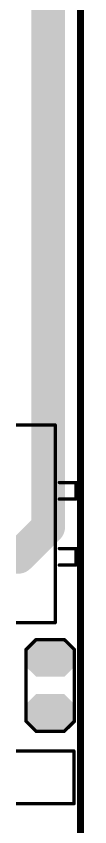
# Model space of a CAD drawing. Header units: inches. Extents: x 0 to 5376, y 0 to 5416.
# Drawn here: x 27.64 to 29.97, y 20.06 to 50.79 of the extents above; entities that cross this region are included whole.
import ezdxf

# ---------------------------------------------------------------- set-up
doc = ezdxf.new("R2010")
doc.units = ezdxf.units.IN
for name, color, linetype in [('Board Outline', 216, 'Continuous'), ('Bottom Layer', 5, 'Continuous'), ('Top Layer', 1, 'Continuous'), ('Top Overlay', 2, 'Continuous'), ('Top Paste', 8, 'Continuous'), ('Top Solder', 216, 'Continuous')]:
    doc.layers.add(name, color=color, linetype=linetype)

msp = doc.modelspace()

# ---------------------------------------------------------------- hatches: boundary and pattern name
at = {"layer": 'Top Layer'}
for points in [[(29.464, 26.13), (29.464, 26.702), (29.178, 26.988), (28.226, 26.988), (27.94, 26.702), (27.94, 26.13), (28.226, 25.845), (29.178, 25.845)], [(29.464, 24.13), (29.464, 24.702), (29.178, 24.987), (28.226, 24.987), (27.94, 24.702), (27.94, 24.13), (28.226, 23.844), (29.178, 23.844)]]:
    msp.add_hatch(color=1, dxfattribs=at).paths.add_polyline_path(points)
at = {"layer": 'Top Paste'}
for points in [[(29.464, 26.13), (29.464, 26.702), (29.178, 26.988), (28.226, 26.988), (27.94, 26.702), (27.94, 26.13), (28.226, 25.845), (29.178, 25.845)], [(29.464, 24.13), (29.464, 24.702), (29.178, 24.987), (28.226, 24.987), (27.94, 24.702), (27.94, 24.13), (28.226, 23.844), (29.178, 23.844)]]:
    msp.add_hatch(color=8, dxfattribs=at).paths.add_polyline_path(points)
at = {"layer": 'Top Solder'}
for points in [[(29.566, 26.079), (29.566, 26.753), (29.229, 27.089), (28.175, 27.089), (27.838, 26.753), (27.838, 26.079), (28.175, 25.743), (29.229, 25.743)], [(29.566, 24.079), (29.566, 24.753), (29.229, 25.089), (28.175, 25.089), (27.838, 24.753), (27.838, 24.079), (28.175, 23.743), (29.229, 23.743)]]:
    msp.add_hatch(color=216, dxfattribs=at).paths.add_polyline_path(points)

# ---------------------------------------------------------------- linework, layer by layer
at = {"layer": 'Board Outline', "const_width": 0.254}
msp.add_lwpolyline([(29.845, 0), (29.845, 159.131)], dxfattribs=at)
at = {"layer": 'Bottom Layer', "const_width": 1.27}
for points in [[(28.626, 31.414), (28.626, 74.3)], [(27.501, 30.289), (28.626, 31.414)], [(26.541, 30.289), (27.501, 30.289)]]:
    msp.add_lwpolyline(points, dxfattribs=at)
at = {"layer": 'Bottom Layer', "const_width": 0.635}
for points in [[(28.308, 31.414, 1), (28.943, 31.414, 1)], [(28.308, 31.414, 1), (28.943, 31.414, 1)], [(27.183, 30.289, 1), (27.818, 30.289, 1)], [(27.183, 30.289, 1), (27.818, 30.289, 1)]]:
    msp.add_lwpolyline(points, format="xyb", close=True, dxfattribs=at)
at = {"layer": 'Top Overlay', "const_width": 0.127}
for points in [[(23.141, 35.289), (28.891, 35.289)], [(28.89, 27.795), (28.89, 35.289)], [(29.045, 33.11), (29.671, 33.11)], [(29.671, 32.484), (29.671, 33.11)], [(29.045, 32.484), (29.671, 32.484)], [(29.045, 30.606), (29.671, 30.606)], [(29.671, 29.98), (29.671, 30.606)], [(29.045, 29.98), (29.671, 29.98)], [(23.14, 27.795), (28.89, 27.795)], [(27.788, 26.772), (28.169, 27.153)], [(28.169, 27.153), (29.235, 27.153)], [(29.235, 27.153), (29.616, 26.772)], [(27.788, 24.06), (27.788, 26.772)], [(29.616, 24.06), (29.616, 26.772)], [(27.788, 24.06), (28.169, 23.679)], [(29.235, 23.679), (29.616, 24.06)], [(28.169, 23.679), (29.235, 23.679)], [(23.494, 22.93), (29.594, 22.93)], [(29.594, 20.93), (29.594, 22.93)], [(23.494, 20.93), (29.594, 20.93)]]:
    msp.add_lwpolyline(points, dxfattribs=at)
at = {"layer": 'Top Overlay', "const_width": 0.0635}
for points in [[(28.859, 35.289, 1), (28.922, 35.289, 1)], [(28.859, 35.289, 1), (28.923, 35.289, 1)], [(29.013, 33.11, 1), (29.077, 33.11, 1)], [(29.639, 33.11, 1), (29.703, 33.11, 1)], [(29.639, 33.11, 1), (29.703, 33.11, 1)], [(29.013, 32.484, 1), (29.077, 32.484, 1)], [(29.639, 32.484, 1), (29.703, 32.484, 1)], [(29.639, 32.484, 1), (29.703, 32.484, 1)], [(29.013, 30.606, 1), (29.077, 30.606, 1)], [(29.639, 30.606, 1), (29.703, 30.606, 1)], [(29.639, 30.606, 1), (29.703, 30.606, 1)], [(29.013, 29.98, 1), (29.077, 29.98, 1)], [(29.639, 29.98, 1), (29.703, 29.98, 1)], [(29.639, 29.98, 1), (29.703, 29.98, 1)], [(28.859, 27.795, 1), (28.922, 27.795, 1)], [(28.859, 27.795, 1), (28.922, 27.795, 1)], [(28.137, 27.153, 1), (28.2, 27.153, 1)], [(28.137, 27.153, 1), (28.2, 27.153, 1)], [(29.204, 27.153, 1), (29.267, 27.153, 1)], [(29.204, 27.153, 1), (29.267, 27.153, 1)], [(27.756, 26.772, 1), (27.819, 26.772, 1)], [(27.756, 26.772, 1), (27.819, 26.772, 1)], [(29.585, 26.772, 1), (29.648, 26.772, 1)], [(29.585, 26.772, 1), (29.648, 26.772, 1)], [(27.756, 24.06, 1), (27.819, 24.06, 1)], [(27.756, 24.06, 1), (27.819, 24.06, 1)], [(29.585, 24.06, 1), (29.648, 24.06, 1)], [(29.585, 24.06, 1), (29.648, 24.06, 1)], [(28.137, 23.679, 1), (28.2, 23.679, 1)], [(28.137, 23.679, 1), (28.2, 23.679, 1)], [(29.204, 23.679, 1), (29.267, 23.679, 1)], [(29.204, 23.679, 1), (29.267, 23.679, 1)], [(29.563, 22.93, 1), (29.626, 22.93, 1)], [(29.563, 22.93, 1), (29.626, 22.93, 1)], [(29.563, 20.93, 1), (29.626, 20.93, 1)], [(29.563, 20.93, 1), (29.626, 20.93, 1)]]:
    msp.add_lwpolyline(points, format="xyb", close=True, dxfattribs=at)

doc.saveas('drawing.dxf')
